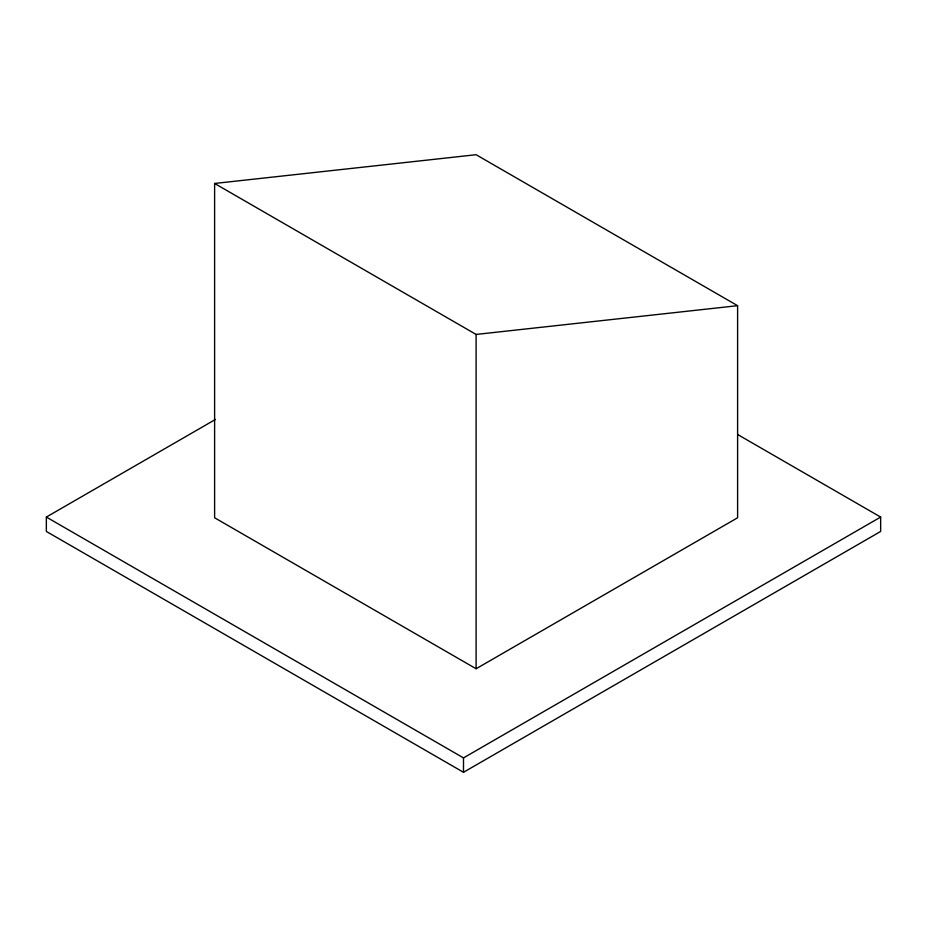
<?xml version="1.0" encoding="UTF-8"?>
<svg xmlns="http://www.w3.org/2000/svg" width="927" height="927" viewBox="0 0 927 927"><rect width="100%" height="100%" fill="white"/><g stroke="black" fill="none" stroke-linecap="round" stroke-linejoin="round"><path stroke-width="1.39" d="M737.846 434.624L880.65 517.069L880.65 531.449L463.5 772.284L46.35 531.449L46.35 517.069L215.47 419.433M476.107 668.749L737.602 517.776L737.602 305.69L476.107 154.716L214.612 183.465L214.612 517.776L476.107 668.749L476.107 334.438L214.612 183.465M46.35 517.069L463.5 757.904L880.65 517.069M476.107 334.438L737.602 305.69M463.5 757.904L463.5 772.284"/></g></svg>
